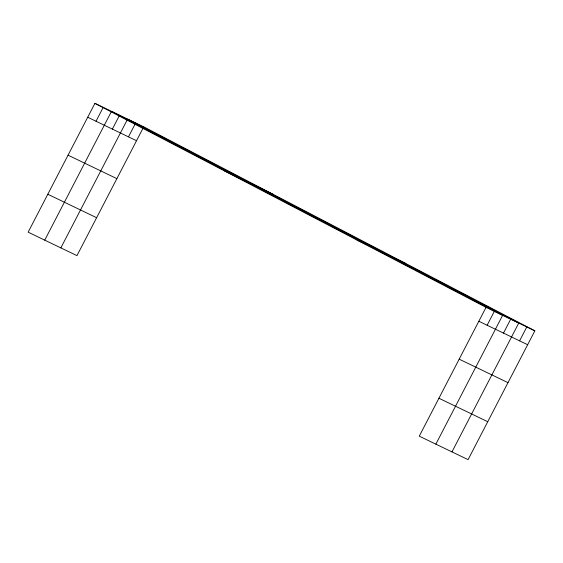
<?xml version="1.0" encoding="UTF-8"?>
<svg xmlns="http://www.w3.org/2000/svg" width="563" height="563" viewBox="0 0 563 563"><rect width="100%" height="100%" fill="white"/><g stroke="black" fill="none" stroke-linecap="round" stroke-linejoin="round"><path stroke-width="0.84" d="M143.727 126.83L94.915 103.36L28.15 232.167L76.962 255.637L143.727 126.83L534.85 330.833L468.085 459.64L419.273 436.17L486.038 307.363L534.85 330.833M96.013 121.242L103.212 107.35M44.744 240.148L111.509 111.34L502.632 315.343L435.868 444.144M112.368 129.103L119.567 115.218M60.853 247.896L127.618 119.089L518.741 323.085L451.976 451.892M128.477 136.851L135.676 122.959M487.136 325.238L494.335 311.353M503.491 333.099L510.69 319.214M519.6 340.847L526.799 326.955M223.99 170.68L272.795 194.151M356.97 240.042L405.782 263.512M87.715 117.252L136.528 140.722M478.839 321.248L527.651 344.718M68.06 155.177L116.872 178.647M459.183 359.173L507.995 382.643M47.806 194.249L96.618 217.719M438.929 398.245L487.741 421.715M94.915 103.36L486.038 307.363"/></g></svg>
